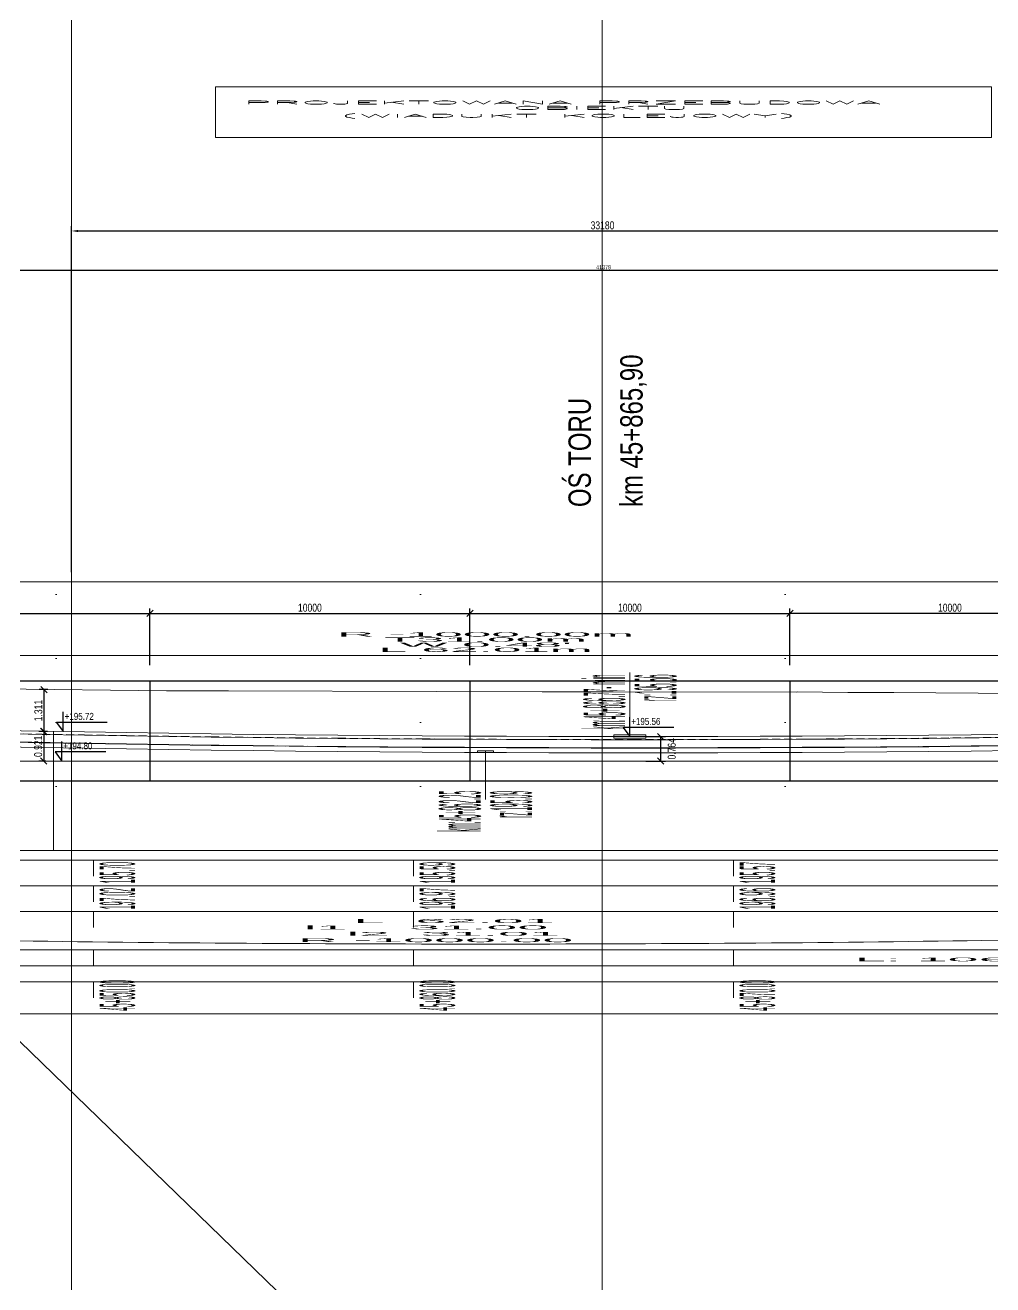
# Model space of a CAD drawing. Header units: millimetres. Extents: x -1069826 to 2704411, y -432732 to 412301.
# Drawn here: x 2049486 to 2079723, y -42762 to -3406 of the extents above; entities that cross this region are included whole.
import ezdxf
from ezdxf.enums import TextEntityAlignment as Align

# ---------------------------------------------------------------- set-up
doc = ezdxf.new("R2010")
doc.units = ezdxf.units.MM
doc.header["$LTSCALE"] = 1000
doc.header["$MEASUREMENT"] = 0
for name, pattern in [('DGN Style 1', [11.393425, 0.018957, -11.374468]), ('DGN Style 2', [18.957446, 11.374468, -7.582979]), ('DGN Style 3', [26.540425, 18.957446, -7.582979]), ('HIDDEN', [0.375, 0.25, -0.125])]:
    doc.linetypes.add(name, pattern=pattern)
for name, color, linetype in [('0-RA0-W', 7, 'Continuous'), ('0-RAM-T', 7, 'Continuous'), ('DROGO-T', 7, 'Continuous'), ('WIADUKT', 7, 'Continuous')]:
    doc.layers.add(name, color=color, linetype=linetype)
for name, color, linetype, lineweight in [('1', 7, 'Continuous', 0), ('11', 7, 'Continuous', 0), ('31', 7, 'Continuous', 0), ('42', 7, 'Continuous', 0), ('54', 7, 'Continuous', 0), ('_0', 7, 'Continuous', 0), ('Kraweznik', 4, 'Continuous', 0)]:
    doc.layers.add(name, color=color, linetype=linetype, lineweight=lineweight)
doc.styles.add('2mm', font='simplex.shx', dxfattribs={"height": 1})
doc.styles.add('CDMSTYLE', font='CDMSIMPL', dxfattribs={"width": 0.8, "bigfont": 'CDMBIGPL'})
doc.styles.add('Style-WORKING_1250', font='WORKING_1250.shx')
doc.dimstyles.new('CDMOG-ME-100', dxfattribs={"dimscale": 100, "dimtxt": 2.5, "dimasz": 1, "dimexe": 1.5, "dimexo": 5, "dimgap": 0.5, "dimtad": 1, "dimdec": 3, "dimlfac": 0.001, "dimrnd": 0.001, "dimzin": 1, "dimdsep": 46, "dimtxsty": 'CDMSTYLE', "dimblk": 'OBLIQUE', "dimblk1": 'OBLIQUE', "dimblk2": 'OBLIQUE', "dimsah": 1, "dimtsz": 1, "dimcen": -2.5, "dimclrd": 9, "dimclre": 9, "dimclrt": 9, "dimadec": 0, "dimazin": 0, "dimtfac": 1, "dimtmove": 2, "dimatfit": 3, "dimldrblk": 'OBLIQUE', "dimfxl": 1, "dimtvp": 1, "dimtolj": 1, "dimtzin": 0, "dimarcsym": 0})
doc.dimstyles.new('CDMOG-MM-100', dxfattribs={"dimscale": 100, "dimtxt": 2.5, "dimasz": 2, "dimexe": 1.5, "dimexo": 3, "dimgap": 0.5, "dimtad": 1, "dimdec": 0, "dimrnd": 1, "dimzin": 1, "dimdsep": 46, "dimtxsty": 'CDMSTYLE', "dimblk": 'OBLIQUE', "dimblk1": 'OBLIQUE', "dimblk2": 'OBLIQUE', "dimsah": 1, "dimcen": -2.5, "dimclrd": 9, "dimclre": 9, "dimclrt": 9, "dimadec": 0, "dimazin": 0, "dimtfac": 1, "dimtmove": 2, "dimatfit": 3, "dimldrblk": 'OBLIQUE', "dimfxl": 1, "dimtvp": 1, "dimtolj": 1, "dimtzin": 0, "dimarcsym": 0})
doc.dimstyles.new('CDMZB-MM-100', dxfattribs={"dimscale": 100, "dimtxt": 2.5, "dimasz": 1, "dimexe": 1.5, "dimexo": 5, "dimgap": 0.5, "dimtad": 1, "dimdec": 0, "dimrnd": 1, "dimzin": 1, "dimdsep": 46, "dimtxsty": 'CDMSTYLE', "dimblk": 'OBLIQUE', "dimblk1": 'OBLIQUE', "dimblk2": 'OBLIQUE', "dimsah": 1, "dimtsz": 1, "dimcen": -2.5, "dimclrd": 9, "dimclre": 9, "dimclrt": 9, "dimadec": 0, "dimazin": 0, "dimtfac": 1, "dimtmove": 2, "dimatfit": 3, "dimldrblk": 'OBLIQUE', "dimfxl": 1, "dimtvp": 1, "dimtolj": 1, "dimtzin": 0, "dimarcsym": 0})
doc.dimstyles.new('CDMZB-MM-50', dxfattribs={"dimscale": 50, "dimtxt": 2.5, "dimasz": 1, "dimexe": 1.5, "dimexo": 5, "dimgap": 0.5, "dimtad": 1, "dimdec": 0, "dimrnd": 1, "dimzin": 1, "dimdsep": 46, "dimtxsty": 'CDMSTYLE', "dimblk": 'OBLIQUE', "dimblk1": 'OBLIQUE', "dimblk2": 'OBLIQUE', "dimsah": 1, "dimtsz": 1, "dimcen": -2.5, "dimclrd": 9, "dimclre": 9, "dimclrt": 9, "dimadec": 0, "dimazin": 0, "dimtfac": 1, "dimtmove": 2, "dimatfit": 3, "dimldrblk": 'OBLIQUE', "dimfxl": 1, "dimtvp": 1, "dimtolj": 1, "dimtzin": 0, "dimarcsym": 0})

# ---------------------------------------------------------------- blocks, each defined once
blk = doc.blocks.new('*D287')
at = {"color": 9, "linetype": 'ByBlock', "transparency": 16777216}
for p, q in [((2050936, -20496), (2050936, -9686)), ((2051136, -9836), (2083916, -9836)), ((2084116, -20496), (2084116, -9686))]:
    blk.add_line(p, q, dxfattribs=at)
for points in [[(2051136, -9803), (2051136, -9869), (2050936, -9836)], [(2083916, -9803), (2083916, -9869), (2084116, -9836)]]:
    blk.add_solid(points, dxfattribs=at)
at = {"layer": 'Defpoints', "color": 0, "linetype": 'ByBlock', "transparency": 16777216}
for p in [(2084116, -9836), (2050936, -20796), (2084116, -20796, 0)]:
    blk.add_point(p, dxfattribs=at)
at = {"color": 9, "linetype": 'ByBlock', "transparency": 16777216, "insert": (2067526, -9661), "char_height": 250, "attachment_point": 5, "style": 'CDMSTYLE'}
blk.add_mtext('\\A1;33180', dxfattribs=at)
blk = doc.blocks.new('_OBLIQUE')
at = {"color": 0, "linetype": 'ByBlock'}
blk.add_line((-0.5, -0.5), (0.5, 0.5), dxfattribs=at)
blk = doc.blocks.new('*D288')
at = {"color": 9, "linetype": 'ByBlock', "transparency": 16777216}
for p, q in [((1002066, -11106), (1002166, -11006)), ((1002116, -13213), (1002116, -10981)), ((1043444, -11106), (1043544, -11006)), ((1043494, -13213), (1043494, -10981)), ((1002116, -11056), (1043494, -11056))]:
    blk.add_line(p, q, dxfattribs=at)
at = {"layer": 'Defpoints', "color": 0, "linetype": 'ByBlock', "transparency": 16777216}
for p in [(1043494, -11056), (1002116, -13463), (1043494, -13463)]:
    blk.add_point(p, dxfattribs=at)
at = {"color": 9, "linetype": 'ByBlock', "transparency": 16777216, "insert": (1022805, -10969), "char_height": 125, "attachment_point": 5, "style": 'CDMSTYLE'}
blk.add_mtext('\\A1;41378', dxfattribs=at)
blk = doc.blocks.new('*D289')
at = {"color": 9, "linetype": 'ByBlock', "transparency": 16777216}
for p, q in [((1018627, -23132), (1018627, -21633)), ((1028627, -23132), (1028627, -21633)), ((1018527, -21883), (1018727, -21683)), ((1018627, -21783), (1028627, -21783)), ((1028527, -21883), (1028727, -21683))]:
    blk.add_line(p, q, dxfattribs=at)
at = {"layer": 'Defpoints', "color": 0, "linetype": 'ByBlock', "transparency": 16777216}
for p in [(1028627, -21783), (1018627, -23632), (1028627, -23632)]:
    blk.add_point(p, dxfattribs=at)
at = {"color": 9, "linetype": 'ByBlock', "transparency": 16777216, "insert": (1023627, -21608), "char_height": 250, "attachment_point": 5, "style": 'CDMSTYLE'}
blk.add_mtext('\\A1;10000', dxfattribs=at)
blk = doc.blocks.new('*D293')
at = {"color": 9, "linetype": 'ByBlock', "transparency": 16777216}
for p, q in [((998627, -23404), (998627, -21633)), ((1008627, -23404), (1008627, -21633)), ((998527, -21883), (998727, -21683)), ((998627, -21783), (1008627, -21783)), ((1008527, -21883), (1008727, -21683))]:
    blk.add_line(p, q, dxfattribs=at)
at = {"layer": 'Defpoints', "color": 0, "linetype": 'ByBlock', "transparency": 16777216}
for p in [(1008627, -21783), (998627, -23904), (1008627, -23904)]:
    blk.add_point(p, dxfattribs=at)
at = {"color": 9, "linetype": 'ByBlock', "transparency": 16777216, "insert": (1003627, -21608), "char_height": 250, "attachment_point": 5, "style": 'CDMSTYLE'}
blk.add_mtext('\\A1;10000', dxfattribs=at)
blk = doc.blocks.new('*D286')
at = {"color": 9, "linetype": 'ByBlock', "transparency": 16777216}
for p, q in [((2050192, -24164), (2049924, -24164)), ((2050174, -24264), (2049974, -24064)), ((2050074, -25475), (2050074, -24164)), ((2050178, -25475), (2049924, -25475)), ((2050174, -25575), (2049974, -25375))]:
    blk.add_line(p, q, dxfattribs=at)
at = {"layer": 'Defpoints', "color": 0, "linetype": 'ByBlock', "transparency": 16777216}
for p in [(2050074, -24164), (2050692, -24164), (2050678, -25475)]:
    blk.add_point(p, dxfattribs=at)
at = {"color": 9, "linetype": 'ByBlock', "transparency": 16777216, "insert": (2049899, -24820), "char_height": 250, "attachment_point": 5, "rotation": 90, "style": 'CDMSTYLE'}
blk.add_mtext('\\A1;1.311', dxfattribs=at)
blk = doc.blocks.new('*D285')
at = {"color": 9, "linetype": 'ByBlock', "transparency": 16777216}
for p, q in [((2050178, -25475), (2049916, -25475)), ((2050166, -25575), (2049966, -25375)), ((2050066, -25475), (2050066, -26396)), ((2050166, -26496), (2049966, -26296)), ((2050134, -26396), (2049916, -26396))]:
    blk.add_line(p, q, dxfattribs=at)
at = {"layer": 'Defpoints', "color": 0, "linetype": 'ByBlock', "transparency": 16777216}
for p in [(2050678, -25475), (2050066, -26396), (2050634, -26396)]:
    blk.add_point(p, dxfattribs=at)
at = {"color": 9, "linetype": 'ByBlock', "transparency": 16777216, "insert": (2049891, -25936), "char_height": 250, "attachment_point": 5, "rotation": 90, "style": 'CDMSTYLE'}
blk.add_mtext('\\A1;0.921', dxfattribs=at)
blk = doc.blocks.new('00KOTA1')
at = {"color": 0, "linetype": 'Continuous'}
blk.add_lwpolyline([(13.74, 2.86), (-2.11, 2.86), (0, 0), (0, 6.11)], dxfattribs=at)
at = {"color": 0, "linetype": 'Continuous', "style": 'CDMSTYLE', "width": 0.85}
blk.add_attdef('%%P000.000', (0.42, 3.63), '', height=2.2, dxfattribs=at)
blk = doc.blocks.new('*D290')
at = {"color": 9, "linetype": 'ByBlock', "transparency": 16777216}
for p, q in [((1008627, -23404), (1008627, -21633)), ((1018627, -23404), (1018627, -21633)), ((1008527, -21883), (1008727, -21683)), ((1008627, -21783), (1018627, -21783)), ((1018527, -21883), (1018727, -21683))]:
    blk.add_line(p, q, dxfattribs=at)
at = {"layer": 'Defpoints', "color": 0, "linetype": 'ByBlock', "transparency": 16777216}
for p in [(1018627, -21783), (1008627, -23904), (1018627, -23904)]:
    blk.add_point(p, dxfattribs=at)
at = {"color": 9, "linetype": 'ByBlock', "transparency": 16777216, "insert": (1013627, -21608), "char_height": 250, "attachment_point": 5, "style": 'CDMSTYLE'}
blk.add_mtext('\\A1;10000', dxfattribs=at)
blk = doc.blocks.new('*D284')
at = {"color": 9, "linetype": 'ByBlock', "transparency": 16777216}
for p, q in [((2069441, -25732), (2069241, -25532)), ((2068883, -25632), (2069491, -25632)), ((2069341, -25632), (2069341, -26396)), ((2069441, -26496), (2069241, -26296)), ((2068883, -26396), (2069491, -26396))]:
    blk.add_line(p, q, dxfattribs=at)
at = {"layer": 'Defpoints', "color": 0, "linetype": 'ByBlock', "transparency": 16777216}
for p in [(2068383, -25632), (2068383, -26396), (2069341, -26396)]:
    blk.add_point(p, dxfattribs=at)
at = {"color": 9, "linetype": 'ByBlock', "transparency": 16777216, "insert": (2069691, -26014), "char_height": 250, "attachment_point": 5, "rotation": 90, "style": 'CDMSTYLE'}
blk.add_mtext('\\A1;0.764', dxfattribs=at)
blk = doc.blocks.new('*D291')
at = {"color": 9, "linetype": 'ByBlock', "transparency": 16777216}
for p, q in [((1028627, -23404), (1028627, -21633)), ((1038627, -23404), (1038627, -21633)), ((1028527, -21883), (1028727, -21683)), ((1038627, -21783), (1028627, -21783)), ((1038527, -21883), (1038727, -21683))]:
    blk.add_line(p, q, dxfattribs=at)
at = {"layer": 'Defpoints', "color": 0, "linetype": 'ByBlock', "transparency": 16777216}
for p in [(1028627, -21783), (1028627, -23904), (1038627, -23904)]:
    blk.add_point(p, dxfattribs=at)
at = {"color": 9, "linetype": 'ByBlock', "transparency": 16777216, "insert": (1033627, -21608), "char_height": 250, "attachment_point": 5, "style": 'CDMSTYLE'}
blk.add_mtext('\\A1;10000', dxfattribs=at)
blk = doc.blocks.new('*D497')
at = {"color": 9, "linetype": 'ByBlock', "transparency": 16777216}
for p, q in [((1010517, -21403), (1010517, -22116)), ((1043258, -21384), (1043258, -22116)), ((1010717, -21966), (1043058, -21966))]:
    blk.add_line(p, q, dxfattribs=at)
for points in [[(1010717, -21933), (1010717, -21999), (1010517, -21966)], [(1043058, -21933), (1043058, -21999), (1043258, -21966)]]:
    blk.add_solid(points, dxfattribs=at)
at = {"layer": 'Defpoints', "color": 0, "linetype": 'ByBlock', "transparency": 16777216}
for p in [(1010517, -21103, 0), (1043258, -21084, 0), (1043258, -21966)]:
    blk.add_point(p, dxfattribs=at)
at = {"color": 9, "linetype": 'ByBlock', "transparency": 16777216, "insert": (1026888, -21791), "char_height": 250, "attachment_point": 5, "style": 'CDMSTYLE'}
blk.add_mtext('\\A1;32740', dxfattribs=at)
blk = doc.blocks.new('*D480')
at = {"color": 9, "linetype": 'ByBlock', "transparency": 16777216}
for p, q in [((1020270, -21298), (1020270, -21674)), ((1020170, -21624), (1020370, -21424)), ((1030330, -21524), (1020270, -21524)), ((1030230, -21624), (1030430, -21424)), ((1030330, -21371), (1030330, -21674))]:
    blk.add_line(p, q, dxfattribs=at)
at = {"layer": 'Defpoints', "color": 0, "linetype": 'ByBlock', "transparency": 16777216}
for p in [(1020270, -20798), (1030330, -20871), (1020270, -21524)]:
    blk.add_point(p, dxfattribs=at)
at = {"color": 9, "linetype": 'ByBlock', "transparency": 16777216, "insert": (1025300, -21349), "char_height": 250, "attachment_point": 5, "style": 'CDMSTYLE'}
blk.add_mtext('\\A1;\\C1;10060', dxfattribs=at)
blk = doc.blocks.new('*D471')
at = {"color": 9, "linetype": 'ByBlock', "transparency": 16777216}
for p, q in [((1017580, -14406), (1017780, -14206)), ((1017680, -14146), (1017680, -14156)), ((1022660, -14406), (1022860, -14206)), ((1022760, -14146), (1022760, -14156)), ((1017680, -14306), (1022760, -14306))]:
    blk.add_line(p, q, dxfattribs=at)
at = {"layer": 'Defpoints', "color": 0, "linetype": 'ByBlock', "transparency": 16777216}
for p in [(1022760, -14306), (1017680, -14646), (1022760, -14646)]:
    blk.add_point(p, dxfattribs=at)
at = {"color": 9, "linetype": 'ByBlock', "transparency": 16777216, "insert": (1020029, -14089), "char_height": 250, "attachment_point": 5, "style": 'CDMSTYLE'}
blk.add_mtext('\\A1;5080', dxfattribs=at)
blk = doc.blocks.new('*D470')
at = {"color": 9, "linetype": 'ByBlock', "transparency": 16777216}
for p, q in [((1020460, -18108), (1020660, -17908)), ((1020560, -18589), (1020560, -17858)), ((1024860, -18108), (1025060, -17908)), ((1024960, -18589), (1024960, -17858)), ((1020560, -18008), (1024960, -18008))]:
    blk.add_line(p, q, dxfattribs=at)
at = {"layer": 'Defpoints', "color": 0, "linetype": 'ByBlock', "transparency": 16777216}
for p in [(1024960, -18008), (1020560, -19089), (1024960, -19089)]:
    blk.add_point(p, dxfattribs=at)
at = {"color": 9, "linetype": 'ByBlock', "transparency": 16777216, "insert": (1023229, -17821), "char_height": 250, "attachment_point": 5, "style": 'CDMSTYLE'}
blk.add_mtext('\\A1;\\C1;4400', dxfattribs=at)
blk = doc.blocks.new('*D478')
at = {"color": 9, "linetype": 'ByBlock', "transparency": 16777216}
for p, q in [((1015226, -21296), (1015226, -21674)), ((1020270, -21298), (1020270, -21674)), ((1015126, -21624), (1015326, -21424)), ((1020270, -21524), (1015226, -21524)), ((1020170, -21624), (1020370, -21424))]:
    blk.add_line(p, q, dxfattribs=at)
at = {"layer": 'Defpoints', "color": 0, "linetype": 'ByBlock', "transparency": 16777216}
for p in [(1015226, -20796), (1020270, -20798), (1015226, -21524)]:
    blk.add_point(p, dxfattribs=at)
at = {"color": 9, "linetype": 'ByBlock', "transparency": 16777216, "insert": (1017748, -21349), "char_height": 250, "attachment_point": 5, "style": 'CDMSTYLE'}
blk.add_mtext('\\A1;5044', dxfattribs=at)
blk = doc.blocks.new('*D474')
at = {"color": 9, "linetype": 'ByBlock', "transparency": 16777216}
for p, q in [((1019780, -18108), (1019980, -17908)), ((1019880, -17851), (1019880, -17858)), ((1020460, -18108), (1020660, -17908)), ((1020560, -17886), (1020560, -17858)), ((1020560, -18008), (1019880, -18008))]:
    blk.add_line(p, q, dxfattribs=at)
at = {"layer": 'Defpoints', "color": 0, "linetype": 'ByBlock', "transparency": 16777216}
for p in [(1019880, -18008), (1019880, -18351), (1020560, -18386)]:
    blk.add_point(p, dxfattribs=at)
at = {"color": 9, "linetype": 'ByBlock', "transparency": 16777216, "insert": (1020220, -17833), "char_height": 250, "attachment_point": 5, "style": 'CDMSTYLE'}
blk.add_mtext('\\A1;680', dxfattribs=at)
blk = doc.blocks.new('*D479')
at = {"color": 9, "linetype": 'ByBlock', "transparency": 16777216}
for p, q in [((1015380, -18108), (1015580, -17908)), ((1015480, -18135), (1015480, -17858)), ((1019780, -18108), (1019980, -17908)), ((1019880, -18135), (1019880, -17858)), ((1015480, -18008), (1019880, -18008))]:
    blk.add_line(p, q, dxfattribs=at)
at = {"layer": 'Defpoints', "color": 0, "linetype": 'ByBlock', "transparency": 16777216}
for p in [(1019880, -18008), (1015480, -18635), (1019880, -18635)]:
    blk.add_point(p, dxfattribs=at)
at = {"color": 9, "linetype": 'ByBlock', "transparency": 16777216, "insert": (1018082, -17816), "char_height": 250, "attachment_point": 5, "style": 'CDMSTYLE'}
blk.add_mtext('\\A1;4400', dxfattribs=at)
blk = doc.blocks.new('*D481')
at = {"color": 9, "linetype": 'ByBlock', "transparency": 16777216}
for p, q in [((1035374, -21298), (1035374, -21674)), ((1030230, -21624), (1030430, -21424)), ((1030330, -21524), (1035374, -21524)), ((1035274, -21624), (1035474, -21424)), ((1030330, -21750), (1030330, -21674))]:
    blk.add_line(p, q, dxfattribs=at)
at = {"layer": 'Defpoints', "color": 0, "linetype": 'ByBlock', "transparency": 16777216}
for p in [(1035374, -20798), (1030330, -21250), (1035374, -21524)]:
    blk.add_point(p, dxfattribs=at)
at = {"color": 9, "linetype": 'ByBlock', "transparency": 16777216, "insert": (1032852, -21349), "char_height": 250, "attachment_point": 5, "style": 'CDMSTYLE'}
blk.add_mtext('\\A1;5044', dxfattribs=at)
blk = doc.blocks.new('*D477')
at = {"color": 9, "linetype": 'ByBlock', "transparency": 16777216}
for p, q in [((1029940, -18108), (1030140, -17908)), ((1030040, -17851), (1030040, -17858)), ((1030620, -18108), (1030820, -17908)), ((1030720, -17851), (1030720, -17858)), ((1030040, -18008), (1030720, -18008))]:
    blk.add_line(p, q, dxfattribs=at)
at = {"layer": 'Defpoints', "color": 0, "linetype": 'ByBlock', "transparency": 16777216}
for p in [(1030720, -18008), (1030040, -18351), (1030720, -18351)]:
    blk.add_point(p, dxfattribs=at)
at = {"color": 9, "linetype": 'ByBlock', "transparency": 16777216, "insert": (1030380, -17833), "char_height": 250, "attachment_point": 5, "style": 'CDMSTYLE'}
blk.add_mtext('\\A1;680', dxfattribs=at)
blk = doc.blocks.new('*D476')
at = {"color": 9, "linetype": 'ByBlock', "transparency": 16777216}
for p, q in [((1027740, -14406), (1027940, -14206)), ((1027840, -14146), (1027840, -14156)), ((1032820, -14406), (1033020, -14206)), ((1032920, -14146), (1032920, -14156)), ((1032920, -14306), (1027840, -14306))]:
    blk.add_line(p, q, dxfattribs=at)
at = {"layer": 'Defpoints', "color": 0, "linetype": 'ByBlock', "transparency": 16777216}
for p in [(1027840, -14306), (1027840, -14646), (1032920, -14646)]:
    blk.add_point(p, dxfattribs=at)
at = {"color": 9, "linetype": 'ByBlock', "transparency": 16777216, "insert": (1030572, -14065), "char_height": 250, "attachment_point": 5, "style": 'CDMSTYLE'}
blk.add_mtext('\\A1;5080', dxfattribs=at)
blk = doc.blocks.new('*D475')
at = {"color": 9, "linetype": 'ByBlock', "transparency": 16777216}
for p, q in [((1030620, -18108), (1030820, -17908)), ((1030720, -18135), (1030720, -17858)), ((1035020, -18108), (1035220, -17908)), ((1035120, -18135), (1035120, -17858)), ((1035120, -18008), (1030720, -18008))]:
    blk.add_line(p, q, dxfattribs=at)
at = {"layer": 'Defpoints', "color": 0, "linetype": 'ByBlock', "transparency": 16777216}
for p in [(1030720, -18008), (1030720, -18635), (1035120, -18635)]:
    blk.add_point(p, dxfattribs=at)
at = {"color": 9, "linetype": 'ByBlock', "transparency": 16777216, "insert": (1032590, -17809), "char_height": 250, "attachment_point": 5, "style": 'CDMSTYLE'}
blk.add_mtext('\\A1;4400', dxfattribs=at)
blk = doc.blocks.new('*D473')
at = {"color": 9, "linetype": 'ByBlock', "transparency": 16777216}
for p, q in [((1024860, -18108), (1025060, -17908)), ((1024960, -17691), (1024960, -17858)), ((1025540, -18108), (1025740, -17908)), ((1025640, -17985), (1025640, -17858)), ((1025640, -18008), (1024960, -18008))]:
    blk.add_line(p, q, dxfattribs=at)
at = {"layer": 'Defpoints', "color": 0, "linetype": 'ByBlock', "transparency": 16777216}
for p in [(1024960, -18008), (1024960, -18191), (1025640, -18485)]:
    blk.add_point(p, dxfattribs=at)
at = {"color": 9, "linetype": 'ByBlock', "transparency": 16777216, "insert": (1025300, -17833), "char_height": 250, "attachment_point": 5, "style": 'CDMSTYLE'}
blk.add_mtext('\\A1;\\C1;680', dxfattribs=at)
blk = doc.blocks.new('*D472')
at = {"color": 9, "linetype": 'ByBlock', "transparency": 16777216}
for p, q in [((1025540, -18108), (1025740, -17908)), ((1025640, -18135), (1025640, -17858)), ((1029940, -18108), (1030140, -17908)), ((1030040, -18135), (1030040, -17858)), ((1030040, -18008), (1025640, -18008))]:
    blk.add_line(p, q, dxfattribs=at)
at = {"layer": 'Defpoints', "color": 0, "linetype": 'ByBlock', "transparency": 16777216}
for p in [(1025640, -18008), (1025640, -18635), (1030040, -18635)]:
    blk.add_point(p, dxfattribs=at)
at = {"color": 9, "linetype": 'ByBlock', "transparency": 16777216, "insert": (1028252, -17804), "char_height": 250, "attachment_point": 5, "style": 'CDMSTYLE'}
blk.add_mtext('\\A1;\\C1;4400', dxfattribs=at)
blk = doc.blocks.new('*D469')
at = {"color": 9, "linetype": 'ByBlock', "transparency": 16777216}
for p, q in [((1022660, -14406), (1022860, -14206)), ((1022760, -14146), (1022760, -14156)), ((1027740, -14406), (1027940, -14206)), ((1027840, -14146), (1027840, -14156)), ((1022760, -14306), (1027840, -14306))]:
    blk.add_line(p, q, dxfattribs=at)
at = {"layer": 'Defpoints', "color": 0, "linetype": 'ByBlock', "transparency": 16777216}
for p in [(1027840, -14306), (1022760, -14646), (1027840, -14646)]:
    blk.add_point(p, dxfattribs=at)
at = {"color": 9, "linetype": 'ByBlock', "transparency": 16777216, "insert": (1025109, -14123), "char_height": 250, "attachment_point": 5, "style": 'CDMSTYLE'}
blk.add_mtext('\\A1;\\C1;5080', dxfattribs=at)
blk = doc.blocks.new('A$C534018C8')
at = {"layer": 'DROGO-T', "color": 40, "linetype": 'Continuous'}
dim = blk.add_linear_dim(base=(21010, 5532.9), p1=(862, 6395.9, 0.1), p2=(21010, 6415.1, 0.1), dimstyle='CDMOG-MM-100', dxfattribs=at)
dim.commit()
dim.dimension.update_dxf_attribs({"geometry": '*D497', "text_midpoint": (10936, 5707.9)})
at = {"layer": 'WIADUKT', "color": 40, "linetype": 'Continuous'}
for base, p1, p2, picture, middle in [((8396, 13193.1, 0.1), (3316, 12852.8, 0.1), (8396, 12852.8, 0.1), '*D471', (5664.5, 13410.5, 0.1)), ((13476, 13193.1, 0.1), (18556, 12852.8, 0.1), (13476, 12852.8, 0.1), '*D476', (16207.5, 13433.6, 0.1)), ((5516, 9491.4, 0.1), (1116, 8864, 0.1), (5516, 8864, 0.1), '*D479', (3718.2, 9682.9, 0.1)), ((16356, 9491.4, 0.1), (20756, 8864, 0.1), (16356, 8864, 0.1), '*D475', (18226.2, 9690, 0.1))]:
    dim = blk.add_linear_dim(base=base, p1=p1, p2=p2, dimstyle='CDMZB-MM-100', dxfattribs=at)
    dim.commit()
    dim.dimension.update_dxf_attribs({"geometry": picture, "text_midpoint": middle, "dimtype": 128, "insert": (-1014364.1, 27499)})
for base, p1, p2, picture, middle in [((13476, 13193.1, 0.1), (8396, 12852.8, 0.1), (13476, 12852.8, 0.1), '*D469', (10744.5, 13376.1, 0.1)), ((10596, 9491.4, 0.1), (6196, 8410.4, 0.1), (10596, 8410.4, 0.1), '*D470', (8865.3, 9677.9, 0.1)), ((11276, 9491.4, 0.1), (15676, 8864, 0.1), (11276, 8864, 0.1), '*D472', (13887.6, 9695.3, 0.1))]:
    dim = blk.add_linear_dim(base=base, p1=p1, p2=p2, text='\\C1;<>', dimstyle='CDMZB-MM-100', dxfattribs=at)
    dim.commit()
    dim.dimension.update_dxf_attribs({"geometry": picture, "text_midpoint": middle, "dimtype": 128, "insert": (-1014364.1, 27499)})
for base, p1, p2, picture, middle in [((5516, 9491.4, 0.1), (6196, 9113.4, 0.1), (5516, 9147.8, 0.1), '*D474', (5856, 9666.4, 0.1)), ((16356, 9491.4, 0.1), (15676, 9147.8, 0.1), (16356, 9147.8, 0.1), '*D477', (16016, 9666.4, 0.1)), ((862, 5974.6, 0.1), (5906, 6701.3, 0.1), (862, 6703.4, 0.1), '*D478', (3384, 6149.6, 0.1)), ((21010, 5974.6, 0.1), (15966, 6249, 0.1), (21010, 6701.3, 0.1), '*D481', (18488, 6149.6, 0.1))]:
    dim = blk.add_linear_dim(base=base, p1=p1, p2=p2, dimstyle='CDMZB-MM-100', dxfattribs=at)
    dim.commit()
    dim.dimension.update_dxf_attribs({"geometry": picture, "text_midpoint": middle, "insert": (-1014364.1, 27499)})
for base, p1, p2, picture, middle in [((10596, 9491.4, 0.1), (11276, 9014, 0.1), (10596, 9308.1, 0.1), '*D473', (10936, 9666.4, 0.1)), ((5906, 5974.6, 0.1), (15966, 6628.2, 0.1), (5906, 6701.3, 0.1), '*D480', (10936, 6149.6, 0.1))]:
    dim = blk.add_linear_dim(base=base, p1=p1, p2=p2, text='\\C1;<>', dimstyle='CDMZB-MM-100', dxfattribs=at)
    dim.commit()
    dim.dimension.update_dxf_attribs({"geometry": picture, "text_midpoint": middle, "insert": (-1014364.1, 27499)})
blk = doc.blocks.new('A$C009A7C16')
at = {"layer": 'DROGO-T', "color": 40, "linetype": 'Continuous'}
blk.add_blockref('A$C534018C8', (0, 0), dxfattribs=at)

msp = doc.modelspace()

# ---------------------------------------------------------------- linework, layer by layer
at = {"layer": '1', "color": 7, "linetype": 'Continuous', "lineweight": 20}
msp.add_line((2055435.8634, -6916.1039), (2079685.9769, -6916.1039), dxfattribs=at)
at = {"layer": '1', "color": 7, "linetype": 'DGN Style 1', "lineweight": 0}
for p, q in [((1913729.407, -21196.1741), (2158098.9174, -21196.1741)), ((1913729.407, -21196.1741), (2158098.9174, -21196.1741)), ((1913729.407, -23196.1741), (2158098.9174, -23196.1741)), ((1913729.407, -25196.1741), (2158098.9174, -25196.1741)), ((1913729.407, -27196.1741), (2158098.9174, -27196.1741))]:
    msp.add_line(p, q, dxfattribs=at)
at = {"layer": '1', "color": 1, "linetype": 'DGN Style 2', "lineweight": 0}
for p, q in [((2045827.7756, -24111.0463), (2053897.4041, -24199.0324)), ((2053897.4041, -24199.0324), (2054099.7371, -24201.2811)), ((2054099.7371, -24201.2811), (2054209.5824, -24202.4457)), ((2054209.5824, -24202.4457), (2055688.3876, -24203.8896)), ((2055688.3876, -24203.8896), (2055837.0887, -24206.508)), ((2055837.0887, -24206.508), (2062326.389, -24227.0528)), ((2062326.389, -24227.0528), (2065640.474, -24230.198)), ((2065640.474, -24230.198), (2067860.5743, -24231.5205)), ((2067860.5743, -24231.5205), (2073583.0891, -24246.2921)), ((2073583.0891, -24246.2921), (2073606.2073, -24238.1318)), ((2073606.2073, -24238.1318), (2075189.4997, -24256.6593)), ((2075189.4997, -24256.6593), (2075683.8802, -24257.4966)), ((2075683.8802, -24257.4966), (2076631.8418, -24258.8587)), ((2076631.8418, -24258.8587), (2083684.2259, -24304.943))]:
    msp.add_line(p, q, dxfattribs=at)
at = {"layer": '1', "color": 7, "linetype": 'Continuous', "lineweight": 18}
msp.add_line((1913729.407, -29196.1741), (2158098.9174, -29196.1741), dxfattribs=at)
at = {"layer": '11', "color": 7, "linetype": 'Continuous', "lineweight": 20}
for p, q in [((2055435.8634, -5329.9599), (2079685.9769, -5329.9599)), ((2055435.8634, -6916.1039), (2055435.8634, -5329.9599)), ((2079685.9769, -6916.1039), (2079685.9769, -5329.9599))]:
    msp.add_line(p, q, dxfattribs=at)
at = {"layer": '42', "color": 134, "linetype": 'Continuous', "lineweight": 9}
msp.add_line((2034072.1635, -23101.4636), (2093675.5498, -23101.4636), dxfattribs=at)
at = {"layer": '42', "color": 151, "linetype": 'Continuous', "lineweight": 0}
for p, q in [((2068383.0312, -25632.2105), (2068383.0312, -23632.2105)), ((2063869.5183, -26102.9708), (2063869.5183, -27602.9708))]:
    msp.add_line(p, q, dxfattribs=at)
at = {"layer": '42', "color": 3, "linetype": 'Continuous', "lineweight": 20}
msp.add_lwpolyline([(2048698.8062, -25438.4573), (2050018.0576, -25463.5601), (2051337.3409, -25486.9221), (2052656.6539, -25508.5433), (2053975.9943, -25528.4237), (2055295.3597, -25546.5632), (2056614.748, -25562.9618), (2057934.1567, -25577.6195), (2059253.5836, -25590.5362), (2060573.0265, -25601.7119), (2061892.4829, -25611.1466), (2063211.9506, -25618.8403), (2064531.4273, -25624.793), (2065850.9108, -25629.0046), (2067170.3986, -25631.4752), (2068489.8885, -25632.2047), (2069809.3783, -25631.1932), (2071128.8656, -25628.4406), (2072448.3481, -25623.947), (2073767.8235, -25617.7124), (2075087.2896, -25609.7367), (2076406.7439, -25600.02), (2077726.1843, -25588.5622), (2079045.6085, -25575.3636), (2080365.0141, -25560.4239)], dxfattribs=at)
at = {"layer": '42', "color": 150, "linetype": 'DGN Style 2', "lineweight": 0}
msp.add_3dface([(2067883.0312, -25682.2105), (2068883.0312, -25682.2105), (2068883.0312, -25582.2105), (2067883.0312, -25582.2105)], dxfattribs=at)
at = {"layer": '42', "color": 73, "linetype": 'DGN Style 2', "lineweight": 0}
msp.add_3dface([(2063619.5183, -26127.9708), (2064119.5183, -26127.9708), (2064119.5183, -26077.9708), (2063619.5183, -26077.9708)], dxfattribs=at)
at = {"layer": '54', "color": 8, "linetype": 'Continuous', "lineweight": 0}
for p, q in [((2051615.9769, -29996.1741), (2051615.9769, -29496.1741)), ((2061615.9769, -29996.1741), (2061615.9769, -29496.1741)), ((2071615.9769, -29996.1741), (2071615.9769, -29496.1741)), ((2051615.9769, -30796.1741), (2051615.9769, -30296.1741)), ((2061615.9769, -30796.1741), (2061615.9769, -30296.1741)), ((2071615.9769, -30796.1741), (2071615.9769, -30296.1741)), ((2051615.9769, -31596.1741), (2051615.9769, -31096.1741)), ((2061615.9769, -31596.1741), (2061615.9769, -31096.1741)), ((2071615.9769, -31596.1741), (2071615.9769, -31096.1741)), ((2051615.9769, -32796.1741), (2051615.9769, -32296.1741)), ((2061615.9769, -32796.1741), (2061615.9769, -32296.1741)), ((2071615.9769, -32796.1741), (2071615.9769, -32296.1741)), ((2051615.9769, -33796.1741), (2051615.9769, -33296.1741)), ((2061615.9769, -33796.1741), (2061615.9769, -33296.1741)), ((2071615.9769, -33796.1741), (2071615.9769, -33296.1741))]:
    msp.add_line(p, q, dxfattribs=at)
at = {"layer": '54', "color": 252, "linetype": 'Continuous', "lineweight": 0}
for points in [[(1911729.407, -30296.1741), (2161098.9174, -30296.1741), (2161098.9174, -29496.1741), (1911729.407, -29496.1741)], [(1911729.407, -31096.1741), (2161098.9174, -31096.1741), (2161098.9174, -30296.1741), (1911729.407, -30296.1741)], [(1911729.407, -32296.1741), (2161098.9174, -32296.1741), (2161098.9174, -31096.1741), (1911729.407, -31096.1741)], [(1911729.407, -33296.1741), (2161098.9174, -33296.1741), (2161098.9174, -32296.1741), (1911729.407, -32296.1741)], [(1911729.407, -34296.1741), (2161098.9174, -34296.1741), (2161098.9174, -33296.1741), (1911729.407, -33296.1741)]]:
    msp.add_3dface(points, dxfattribs=at)
at = {"layer": '_0', "color": 252, "linetype": 'Continuous', "lineweight": 18}
msp.add_line((2026958.8166, -32796.1741), (2133208.7927, -32796.1741), dxfattribs=at)
at = {"layer": '_0', "color": 253, "linetype": 'Continuous', "lineweight": 0}
msp.add_ellipse((2063873.8566, -31276.1741), major_axis=(-31002.7366, 0), ratio=0.0270943824, start_param=0, end_param=3.1415926536, dxfattribs=at)
at = {"layer": 'Kraweznik', "color": 3, "linetype": 'Continuous', "ltscale": 0.1}
for p, q in [((2050936.0026, 189640.079, 0.05), (2050936.0026, -98019.7334, 0.05)), ((2050936.0026, -20796.1741, 0.05), (2050936.0026, -28446.4949, 0.05))]:
    msp.add_line(p, q, dxfattribs=at)
at = {"layer": 'Kraweznik', "color": 1, "linetype": 'Continuous', "ltscale": 0.1}
msp.add_line((2067516.0026, 55795.4217, 0.05), (2067516.0026, -79778.8831, 0.05), dxfattribs=at)
at = {"layer": 'Kraweznik', "color": 6, "linetype": 'Continuous', "ltscale": 0.1}
for p, q in [((1907560.0849, -20796.1741), (2241959.9092, -20796.1741)), ((1864169.9577, -26396.1741), (2238359.0817, -26396.1741))]:
    msp.add_line(p, q, dxfattribs=at)
at = {"layer": 'Kraweznik', "color": 2, "linetype": 'DGN Style 3', "lineweight": 9}
msp.add_line((2050365.9769, -25472.381), (2050365.9769, -29196.1741), dxfattribs=at)
at = {"layer": 'WIADUKT', "color": 40, "linetype": 'Continuous'}
msp.add_line((1719473.0945, 284481.4135), (2318348.8132, -295880.2237), dxfattribs=at)
at = {"layer": 'WIADUKT', "color": 2, "linetype": 'Continuous'}
for p, q in [((2053383.0312, -23904.0559), (2043383.0312, -23904.0559)), ((2053383.0312, -23904.0559), (2053383.0312, -27025.2496)), ((2063383.0312, -23904.0559), (2053383.0312, -23904.0559)), ((2063383.0312, -23904.0559), (2063383.0312, -27025.2496)), ((2073383.0312, -23904.0559), (2063383.0312, -23904.0559)), ((2073383.0312, -23904.0559), (2073383.0312, -27025.2496)), ((2083383.0312, -23904.0559), (2073383.0312, -23904.0559)), ((2053383.0312, -27025.2496), (2043383.0312, -27025.2496)), ((2063383.0312, -27025.2496), (2053383.0312, -27025.2496)), ((2073383.0312, -27025.2496), (2063383.0312, -27025.2496)), ((2083383.0312, -27025.2496), (2073383.0312, -27025.2496))]:
    msp.add_line(p, q, dxfattribs=at)
at = {"layer": 'WIADUKT', "color": 3, "linetype": 'HIDDEN', "lineweight": 20}
for points in [[(2048696.8378, -25533.438), (2050016.2211, -25558.5433), (2051335.6363, -25581.9076), (2052655.0812, -25603.531), (2053974.5536, -25623.4134), (2055294.051, -25641.5547), (2056613.5711, -25657.9549), (2057933.1118, -25672.614), (2059252.6707, -25685.532), (2060572.2455, -25696.7089), (2061891.8338, -25706.1445), (2063211.4335, -25713.839), (2064531.0422, -25719.7923), (2065850.6575, -25724.0043), (2067170.2773, -25726.4752), (2068489.8992, -25727.2048), (2069809.521, -25726.1931), (2071129.1402, -25723.4403), (2072448.7546, -25718.9462), (2073768.362, -25712.7109), (2075087.96, -25704.7344), (2076407.5463, -25695.0168), (2077727.1187, -25683.5579), (2079046.6747, -25670.3579), (2080366.2123, -25655.4168)], [(2048696.8378, -25793.438), (2050016.2211, -25818.5433), (2051335.6363, -25841.9076), (2052655.0812, -25863.531), (2053974.5536, -25883.4134), (2055294.051, -25901.5547), (2056613.5711, -25917.9549), (2057933.1118, -25932.614), (2059252.6707, -25945.532), (2060572.2455, -25956.7089), (2061891.8338, -25966.1445), (2063211.4335, -25973.839), (2064531.0422, -25979.7923), (2065850.6575, -25984.0043), (2067170.2773, -25986.4752), (2068489.8992, -25987.2048), (2069809.521, -25986.1931), (2071129.1402, -25983.4403), (2072448.7546, -25978.9462), (2073768.362, -25972.7109), (2075087.96, -25964.7344), (2076407.5463, -25955.0168), (2077727.1187, -25943.5579), (2079046.6747, -25930.3579), (2080366.2123, -25915.4168)]]:
    msp.add_lwpolyline(points, dxfattribs=at)
at = {"layer": 'WIADUKT', "color": 2, "linetype": 'Continuous', "lineweight": 20}
for points in [[(2048696.8378, -25538.438), (2050016.2211, -25563.5433), (2051335.6363, -25586.9076), (2052655.0812, -25608.531), (2053974.5536, -25628.4134), (2055294.051, -25646.5547), (2056613.5711, -25662.9549), (2057933.1118, -25677.614), (2059252.6707, -25690.532), (2060572.2455, -25701.7089), (2061891.8338, -25711.1445), (2063211.4335, -25718.839), (2064531.0422, -25724.7923), (2065850.6575, -25729.0043), (2067170.2773, -25731.4752), (2068489.8992, -25732.2048), (2069809.521, -25731.1931), (2071129.1402, -25728.4403), (2072448.7546, -25723.9462), (2073768.362, -25717.7109), (2075087.96, -25709.7344), (2076407.5463, -25700.0168), (2077727.1187, -25688.5579), (2079046.6747, -25675.3579), (2080366.2123, -25660.4168)], [(2048696.8378, -25788.438), (2050016.2211, -25813.5433), (2051335.6363, -25836.9076), (2052655.0812, -25858.531), (2053974.5536, -25878.4134), (2055294.051, -25896.5547), (2056613.5711, -25912.9549), (2057933.1118, -25927.614), (2059252.6707, -25940.532), (2060572.2455, -25951.7089), (2061891.8338, -25961.1445), (2063211.4335, -25968.839), (2064531.0422, -25974.7923), (2065850.6575, -25979.0043), (2067170.2773, -25981.4752), (2068489.8992, -25982.2048), (2069809.521, -25981.1931), (2071129.1402, -25978.4403), (2072448.7546, -25973.9462), (2073768.362, -25967.7109), (2075087.96, -25959.7344), (2076407.5463, -25950.0168), (2077727.1187, -25938.5579), (2079046.6747, -25925.3579), (2080366.2123, -25910.4168)], [(2048696.8378, -25798.438), (2050016.2211, -25823.5433), (2051335.6363, -25846.9076), (2052655.0812, -25868.531), (2053974.5536, -25888.4134), (2055294.051, -25906.5547), (2056613.5711, -25922.9549), (2057933.1118, -25937.614), (2059252.6707, -25950.532), (2060572.2455, -25961.7089), (2061891.8338, -25971.1445), (2063211.4335, -25978.839), (2064531.0422, -25984.7923), (2065850.6575, -25989.0043), (2067170.2773, -25991.4752), (2068489.8992, -25992.2048), (2069809.521, -25991.1931), (2071129.1402, -25988.4403), (2072448.7546, -25983.9462), (2073768.362, -25977.7109), (2075087.96, -25969.7344), (2076407.5463, -25960.0168), (2077727.1187, -25948.5579), (2079046.6747, -25935.3579), (2080366.2123, -25920.4168)], [(2048696.8378, -25948.438), (2050016.2211, -25973.5433), (2051335.6363, -25996.9076), (2052655.0812, -26018.531), (2053974.5536, -26038.4134), (2055294.051, -26056.5547), (2056613.5711, -26072.9549), (2057933.1118, -26087.614), (2059252.6707, -26100.532), (2060572.2455, -26111.7089), (2061891.8338, -26121.1445), (2063211.4335, -26128.839), (2064531.0422, -26134.7923), (2065850.6575, -26139.0043), (2067170.2773, -26141.4752), (2068489.8992, -26142.2048), (2069809.521, -26141.1931), (2071129.1402, -26138.4403), (2072448.7546, -26133.9462), (2073768.362, -26127.7109), (2075087.96, -26119.7344), (2076407.5463, -26110.0168), (2077727.1187, -26098.5579), (2079046.6747, -26085.3579), (2080366.2123, -26070.4168)]]:
    msp.add_lwpolyline(points, dxfattribs=at)

# ---------------------------------------------------------------- block references
at = {"layer": '0-RA0-W', "color": 1, "linetype": 'Continuous', "xscale": 100, "yscale": 100, "zscale": 100}
for p, values in [((2050677.6992, -25475.2411), {'%%P000.000': '+195.72'}), ((2068383.0312, -25632.2105), {'%%P000.000': '+195.56'}), ((2050634.1436, -26396.1741), {'%%P000.000': '+194.80'})]:
    msp.add_blockref('00KOTA1', p, dxfattribs=at).add_auto_attribs(values)
at = {"layer": 'DROGO-T', "color": 40, "linetype": 'Continuous', "xscale": 1.625, "zscale": 1.625}
msp.add_blockref('A$C009A7C16', (1009116.6077, -27499.0139, -0.0313), dxfattribs=at)

# ---------------------------------------------------------------- texts
at = {"layer": '0-RAM-T', "color": 7, "linetype": 'Continuous', "style": '2mm', "width": 10}
for s, p in [('PROJEKTOWANA PRZEBUDOWA ', (2056303.3885, -5873.6837)), ('OBIEKTU', (2064708.1504, -6040.3504))]:
    msp.add_text(s, height=100, dxfattribs=at).set_placement(p)
at = {"layer": '0-RAM-T', "color": 4, "linetype": 'Continuous', "style": 'CDMSTYLE', "width": 0.8}
for s, p in [('km 45+865,90', (2068780.4054, -18461.7853)), ('OŚ TORU', (2067162.7587, -18461.7853))]:
    msp.add_text(s, height=700, rotation=90, dxfattribs=at).set_placement(p)
at = {"layer": '0-RAM-T', "color": 253, "linetype": 'Continuous', "lineweight": 0, "style": 'Style-WORKING_1250', "width": 10.83333}
for s, p in [(' L  62.01', (2059261.9533, -31456.1741)), (' l1    31.00', (2057714.3347, -31656.1741)), (' l2  31.01', (2059045.2867, -31856.1741)), (' R -1000.00', (2057528.6205, -32056.1741))]:
    msp.add_text(s, height=120, dxfattribs=at).set_placement(p)
at = {"layer": '0-RAM-T', "color": 252, "linetype": 'Continuous', "lineweight": 9, "style": 'Style-WORKING_1250', "width": 11.81818}
msp.add_text('L: 106.25', height=110, dxfattribs=at).set_placement((2075409.9958, -32651.1741))
at = {"layer": '1', "color": 12, "linetype": 'DGN Style 2', "lineweight": 9, "style": 'Style-WORKING_1250', "width": 0.118182}
for s, p in [('197.02', (2051815.9769, -31026.1741)), ('196.97', (2061815.9769, -31026.1741)), ('196.96', (2071815.9769, -31026.1741))]:
    msp.add_text(s, height=1100, rotation=90, dxfattribs=at).set_placement(p, align=Align.TOP_LEFT)
at = {"layer": '31', "color": 41, "linetype": 'DGN Style 2', "lineweight": 9, "style": 'Style-WORKING_1250', "width": 0.118182}
for s, p in [('195.70', (2051815.9769, -30216.1741)), ('195.59', (2061815.9769, -30216.1741)), ('195.57', (2071815.9769, -30216.1741))]:
    msp.add_text(s, height=1100, rotation=90, dxfattribs=at).set_placement(p, align=Align.TOP_LEFT)
at = {"layer": '42', "color": 134, "linetype": 'DGN Style 2', "lineweight": 9, "style": 'Style-WORKING_1250', "width": 9.230769}
for s, p in [('R -1000.00m', (2063873.8566, -22506.4636)), ('T31.00m', (2063873.8566, -22666.4636)), ("W 0.48'", (2063873.8566, -22826.4636)), ('L 62.01m', (2063873.8566, -22986.4636))]:
    msp.add_text(s, height=130, dxfattribs=at).set_placement(p, align=Align.CENTER)
at = {"layer": '42', "color": 150, "linetype": 'DGN Style 2', "lineweight": 9, "style": 'Style-WORKING_1250', "width": 0.092308}
msp.add_text('km:45+866.77- min', height=1300, rotation=90, dxfattribs=at).set_placement((2068233.0312, -23692.2105), align=Align.RIGHT)
msp.add_text('rz:195.56', height=1300, rotation=90, dxfattribs=at).set_placement((2068533.0312, -23692.2105), align=Align.TOP_RIGHT)
at = {"layer": '42', "color": 83, "linetype": 'DGN Style 2', "lineweight": 9, "style": 'Style-WORKING_1250', "width": 0.092308}
msp.add_text('km:45+862.25', height=1300, rotation=90, dxfattribs=at).set_placement((2063719.5183, -27331.8361), align=Align.RIGHT)
msp.add_text('rz:195.09', height=1300, rotation=90, dxfattribs=at).set_placement((2064019.5183, -27331.8361), align=Align.TOP_RIGHT)
at = {"layer": '54', "color": 254, "linetype": 'DGN Style 2', "lineweight": 18, "style": 'Style-WORKING_1250', "width": 0.109091}
for s, p in [('45+850.00', (2051815.9769, -34196.1741)), ('45+860.00', (2061815.9769, -34196.1741)), ('45+870.00', (2071815.9769, -34196.1741))]:
    msp.add_text(s, height=1100, rotation=90, dxfattribs=at).set_placement(p, align=Align.TOP_LEFT)
at = {"layer": 'Defpoints', "color": 7, "style": '2mm', "width": 10}
msp.add_text('(WIADUKT KOLEJOWY)', height=100, dxfattribs=at).set_placement((2059319.9522, -6285.7068))

# ---------------------------------------------------------------- dimensions: what is measured, and where the dimension line sits
at = {"layer": '0-RAM-T', "color": 40, "linetype": 'Continuous'}
dim = msp.add_linear_dim(base=(2084116.0026, -9836.1194), p1=(2050936.0026, -20796.1741), p2=(2084116.0026, -20796.1741, 0.05), dimstyle='CDMOG-MM-100', dxfattribs=at)
dim.commit()
dim.dimension.update_dxf_attribs({"geometry": '*D287', "text_midpoint": (2067526.0026, -9661.1194)})
dim = msp.add_linear_dim(base=(2088250.1059, -11056.4548), p1=(2046871.7344, -13463.2463), p2=(2088250.1059, -13463.2463), dimstyle='CDMZB-MM-50', dxfattribs=at)
dim.commit()
dim.dimension.update_dxf_attribs({"geometry": '*D288', "text_midpoint": (2067560.9202, -10968.9548), "insert": (1044755.8946, 0)})
at = {"layer": '0-RAM-T', "color": 4, "linetype": 'Continuous'}
for base, p1, p2, picture, middle in [((2050073.9178, -24164.0827), (2050677.6992, -25475.2411), (2050691.9953, -24164.0827), '*D286', (2049898.9178, -24819.6619)), ((2050066.102, -26396.1741), (2050677.6992, -25475.2411), (2050634.1436, -26396.1741), '*D285', (2049891.102, -25935.7076)), ((2069341.2754, -26396.1741), (2068382.9835, -25632.1456), (2068382.9835, -26396.1741), '*D284', (2069691.2754, -26014.1599))]:
    dim = msp.add_linear_dim(base=base, p1=p1, p2=p2, angle=90, dimstyle='CDMOG-ME-100', dxfattribs=at)
    dim.commit()
    dim.dimension.update_dxf_attribs({"geometry": picture, "text_midpoint": middle})
at = {"layer": 'WIADUKT', "color": 40, "linetype": 'Continuous'}
for base, p1, p2, picture, middle in [((2053383.0312, -21782.797), (2043383.0312, -23904.0559), (2053383.0312, -23904.0559), '*D293', (2048383.0312, -21607.797)), ((2063383.0312, -21782.797), (2053383.0312, -23904.0559), (2063383.0312, -23904.0559), '*D290', (2058383.0312, -21607.797)), ((2073383.0312, -21782.797), (2063383.0312, -23632.2105), (2073383.0312, -23632.2105), '*D289', (2068383.0312, -21607.797)), ((2073383.0312, -21782.797), (2083383.0312, -23904.0559), (2073383.0312, -23904.0559), '*D291', (2078383.0312, -21607.797))]:
    dim = msp.add_linear_dim(base=base, p1=p1, p2=p2, dimstyle='CDMZB-MM-100', dxfattribs=at)
    dim.commit()
    dim.dimension.update_dxf_attribs({"geometry": picture, "text_midpoint": middle, "insert": (1044755.8946, 0)})

doc.saveas('drawing.dxf')
